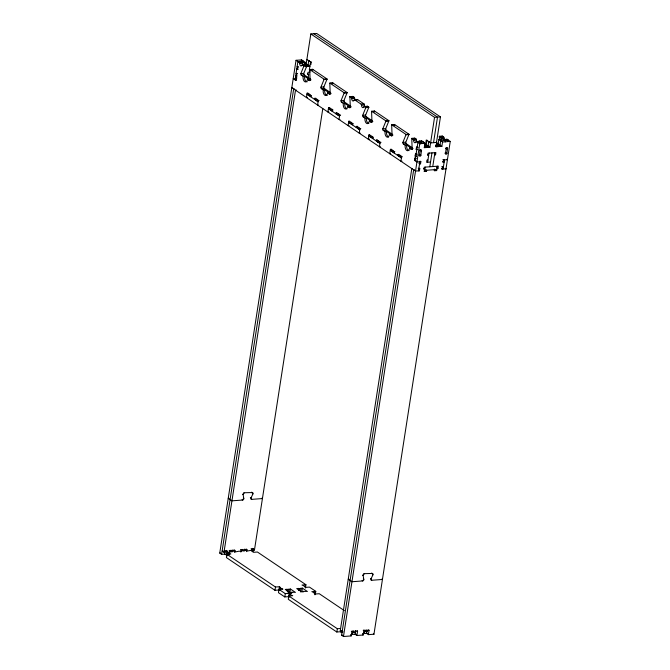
<?xml version="1.0" encoding="UTF-8"?>
<svg xmlns="http://www.w3.org/2000/svg" width="670" height="670" viewBox="0 0 670 670"><rect width="100%" height="100%" fill="white"/><g stroke="black" fill="none" stroke-linecap="round" stroke-linejoin="round"><path stroke-width="1" d="M444.88 153.129L445.475 153.514A0.879 0.678 -56 0 0 446.069 154.284A0.879 0.678 -56 0 0 446.932 153.405L447.56 148.279M418.817 155.072L419.403 155.465A0.879 0.678 -56 0 0 420.006 156.227A0.879 0.678 -56 0 0 420.877 155.356L421.505 150.222M447.661 148.707L446.27 147.768M225.447 554.056L221.611 554.341L219.752 553.093L296.04 60.3L301.617 59.89L305.327 62.385L304.867 64.688M221.611 554.341L293.661 88.934L294.398 88.876M296.609 80.157L295.688 80.224L296.031 78.03L295.411 77.62L296.517 77.536M297.262 75.953L296.341 76.028L296.676 73.834L296.056 73.415L296.885 73.357M298.309 69.203L297.388 69.27L297.723 67.084L297.103 66.665L298.024 66.598M224.542 550.748L225.128 551.142L224.953 552.239L223.973 552.306L295.512 90.182L296.509 90.107M225.028 551.108L224.559 554.124L227.297 555.304M300.696 62.293L300.847 61.33L302.731 62.586L305.327 62.385M301.391 61.322L301.617 59.89M226.418 555.371L227.097 550.991L226.167 550.371M302.488 64.161L302.731 62.586M229.542 551.896L230.162 552.306L226.921 552.088L230.857 554.006L226.921 554.299L226.41 557.582L274.951 590.304L278.887 590.01M227.582 552.038L227.071 555.321L227.691 555.74M303.309 62.168L303.468 61.138L297.899 61.556L295.068 79.805L296.542 79.697M227.942 554.098L228.194 552.457M229.383 552.918L229.718 550.799L229.132 550.405M229.659 550.497L231.51 551.745L232.842 551.644L232.917 550.455M229.659 551.51L229.835 550.413M229.366 554.81L229.617 553.169M307.363 66.129L309.909 66.372L306.198 63.876L310.83 33.944L316.726 33.5L440.45 116.907L436.497 142.459M306.106 65.132L306.257 64.178L304.925 64.278M231.51 551.745L231.686 550.648L231.1 550.263M305.88 66.673L306.617 66.623L306.55 65.367M307.94 66.523L308.108 65.425L304.515 63.005M234.642 552.524L234.977 550.405L234.391 550.011M308.091 78.114L308.661 74.404L307.43 73.574M309.624 72.636L309.85 71.171M308.041 93.105L307.12 93.172L306.441 97.552L307.363 97.485M307.12 93.172L308.359 94.001L308.192 95.098L309.113 95.031M310.31 94.629L309.389 94.696L309.222 95.793L310.512 95.701M309.389 94.696L310.629 95.534L310.453 96.631L311.29 96.564M240.857 552.063L241.192 549.936L240.605 549.551M241.61 550.614L241.736 549.794M244.383 549.266L244.96 549.66L244.793 550.748L242.984 550.891L243.151 549.794L242.573 549.4M244.743 550.38L244.835 549.769M315.855 98.23L314.749 98.314L314.582 99.411L316.609 99.503M314.749 98.314L315.989 99.152L315.821 100.24L316.743 100.173M315.93 100.123L316.064 99.294L315.294 98.775M246.594 551.628L246.928 549.509L246.233 549.04M317.94 99.771L317.019 99.847L316.851 100.936L318.51 100.81M317.019 99.847L318.258 100.676L317.58 105.056L318.501 104.989M251.384 551.075L251.677 549.157L251.099 548.764M252.255 551.033L252.573 548.965M322.798 108.59L254.458 550.028L253.478 550.104L253.645 549.006L252.716 548.378M329.858 107.535L328.568 107.627L327.89 112.007L328.811 111.94M328.568 107.627L329.799 108.465L329.632 109.553L330.553 109.486M331.943 109.076L330.838 109.16L330.662 110.248L332.689 110.098M330.838 109.16L332.069 109.989L331.901 111.086L332.73 111.027M337.119 112.702L336.198 112.769L336.022 113.867L338.048 113.959M336.198 112.769L337.429 113.607L337.261 114.704L338.183 114.629M339.389 114.235L338.467 114.302L338.291 115.399L339.95 115.273M338.467 114.302L339.698 115.131L339.02 119.511L339.941 119.444M274.951 590.304L275.462 587.02L226.921 554.299M349.698 121.178L348.777 121.253L348.099 125.633L349.02 125.566M348.777 121.253L350.008 122.082L349.841 123.18L350.762 123.112M351.959 122.711L351.038 122.778L350.871 123.875L352.713 123.741M275.462 587.02L279.398 586.727L278.452 592.665L284.775 596.928L288.703 596.635M279.264 590.103L279.65 587.632L280.63 587.565L280.253 590.027M351.038 122.778L352.278 123.615L352.11 124.712L352.939 124.645M280.42 589.969L280.671 588.327L279.65 587.632M357.512 126.312L356.406 126.395L356.231 127.493L358.082 127.543M284.775 596.928L285.286 593.645L278.963 589.382L282.891 589.089L280.671 588.327M357.546 128.405L357.638 127.225L356.406 126.395M286.936 590.923L287.187 589.282L285.219 589.424L290.169 592.766L292.137 592.615L291.517 592.196L295.428 592.372L290.478 589.031L288.51 589.181L289.13 589.6L288.619 592.883M359.589 127.853L358.668 127.92L358.5 129.017L360.159 128.891M287.547 591.342L287.807 589.692L287.187 589.282M358.668 127.92L359.907 128.757L359.229 133.137L360.15 133.07M285.286 593.645L289.214 593.344L288.276 599.29L336.817 632.011L340.745 631.718M288.963 597.539L289.474 594.256L290.453 594.181L289.214 593.344M291.618 593.427L289.968 592.322L290.478 589.031M298.41 590.061L298.661 588.419L296.693 588.57L301.642 591.903L303.611 591.761L302.991 591.342L307.379 591.476L302.43 588.143L300.462 588.285L301.081 588.704L300.57 591.987M369.907 134.804L368.977 134.871L368.299 139.251L369.597 139.159M299.021 590.479L299.281 588.838L298.661 588.419M368.977 134.871L370.217 135.708L370.049 136.806L370.971 136.73M372.168 136.337L371.247 136.404L371.079 137.501L372.922 137.358M301.919 591.426L302.43 588.143M371.247 136.404L372.486 137.241L372.319 138.33L373.148 138.271M305.436 588.025L305.947 584.743L257.406 552.013L253.478 552.315L252.238 551.477L253.218 551.402L251.51 550.246L247.372 551.025L244.835 549.182M377.528 139.946L376.607 140.022L376.44 141.11L378.215 141.136M377.754 142.032L377.847 140.851L376.607 140.022M379.798 141.479L378.877 141.546L378.709 142.643L380.183 142.534M378.877 141.546L380.116 142.383L379.438 146.764L380.359 146.688M314.825 594.751L315.084 593.109L311.835 591.652L315.771 591.359L315.26 594.65M391.531 149.251L390.426 149.335L389.747 153.715L390.669 153.639M390.426 149.335L391.665 150.164L391.489 151.261L392.419 151.194M393.617 150.792L392.695 150.859L392.528 151.956L394.37 151.822M392.695 150.859L393.935 151.696L393.759 152.793L394.588 152.727M398.977 154.41L398.055 154.477L397.888 155.574L399.663 155.599M398.055 154.477L399.295 155.306L399.119 156.403L400.049 156.336M399.203 156.487L398.851 155.113M401.246 155.934L400.325 156.001L400.158 157.098L401.632 156.989M400.325 156.001L401.565 156.839L400.886 161.219L401.992 161.135M336.817 632.011L337.32 628.728L288.778 595.999L292.715 595.705L289.474 594.256M342.99 631.902L340.268 630.713L411.807 168.589L412.553 168.53M341.256 630.981L341.005 632.622L341.985 632.547M418.968 163.539L420.534 163.857L420.869 161.671L416.933 161.964L414.462 160.298L414.797 158.103L415.718 158.036M416.648 156.445L415.107 156.093L415.45 153.907L416.372 153.84M417.787 149.686L416.154 149.343L416.497 147.157L417.603 147.073M351.273 631.148L351.859 631.542L351.18 635.922L343.476 636.5L341.616 635.252L413.666 169.837L414.412 169.778M343.476 636.5L419.763 143.715L416.598 141.579A1.172 0.637 85.7 0 0 415.903 141.914A2.345 1.273 85.7 0 1 414.512 142.593A2.345 1.273 85.7 0 1 413.574 140.348A1.172 0.637 85.7 0 0 413.105 139.218L411.799 138.338A1.172 0.637 85.7 0 0 411.774 138.673L412.151 148.656A1.172 0.637 85.7 0 1 411.363 149.335L409.504 148.087A4.112 2.228 85.7 0 1 406.749 150.457A4.112 2.228 85.7 0 1 405.174 145.164L403.323 143.916A1.172 0.637 85.7 0 1 402.871 142.4L405.978 134.762A1.172 0.637 85.7 0 0 406.053 134.469L391.699 124.796A1.172 0.637 85.7 0 0 391.682 125.123L392.059 135.114A1.172 0.637 85.7 0 1 391.272 135.792L389.412 134.536A4.112 2.228 85.7 0 1 386.657 136.915A4.112 2.228 85.7 0 1 385.083 131.621L383.232 130.365A1.172 0.637 85.7 0 1 382.779 128.858L385.887 121.22A1.172 0.637 85.7 0 0 385.962 120.927L371.607 111.245A1.172 0.637 85.7 0 0 371.582 111.58L371.967 121.563A1.172 0.637 85.7 0 1 371.172 122.242L369.321 120.994A4.112 2.228 85.7 0 1 366.557 123.364A4.112 2.228 85.7 0 1 364.991 118.071L363.132 116.823A1.172 0.637 85.7 0 1 362.688 115.307L365.795 107.669A1.172 0.637 85.7 0 0 365.862 107.376L364.564 106.496A1.172 0.637 85.7 0 0 363.86 106.832A2.345 1.273 85.7 0 1 362.47 107.51A2.345 1.273 85.7 0 1 361.532 105.265A1.172 0.637 85.7 0 0 361.063 104.135L354.74 99.88A1.172 0.637 85.7 0 0 354.045 100.215A2.345 1.273 85.7 0 1 352.654 100.885A2.345 1.273 85.7 0 1 351.708 98.641A1.172 0.637 85.7 0 0 351.239 97.519L349.933 96.639A1.172 0.637 85.7 0 0 349.916 96.966L350.293 106.957A1.172 0.637 85.7 0 1 349.505 107.636L347.646 106.379A4.112 2.228 85.7 0 1 344.891 108.758A4.112 2.228 85.7 0 1 343.316 103.465L341.466 102.209A1.172 0.637 85.7 0 1 341.013 100.701L344.12 93.063A1.172 0.637 85.7 0 0 344.196 92.77L329.841 83.088A1.172 0.637 85.7 0 0 329.816 83.423L330.201 93.406A1.172 0.637 85.7 0 1 329.406 94.085L327.555 92.837A4.112 2.228 85.7 0 1 324.791 95.207A4.112 2.228 85.7 0 1 323.225 89.914L321.366 88.666A1.172 0.637 85.7 0 1 320.922 87.15L324.029 79.512A1.172 0.637 85.7 0 0 324.096 79.219L309.749 69.546A1.172 0.637 85.7 0 0 309.724 69.873L310.101 79.864A1.172 0.637 85.7 0 1 309.314 80.542L307.463 79.286A4.112 2.228 85.7 0 1 304.699 81.665A4.112 2.228 85.7 0 1 303.125 76.372L301.274 75.115A1.172 0.637 85.7 0 1 300.822 73.608L303.929 65.97A1.172 0.637 85.7 0 0 304.004 65.677L302.698 64.797A1.172 0.637 85.7 0 0 302.003 65.132A2.345 1.273 85.7 0 1 300.612 65.802A2.345 1.273 85.7 0 1 299.674 63.558A1.172 0.637 85.7 0 0 299.197 62.436L296.04 60.3M420.609 143.841L420.886 142.241L419.026 140.985L421.623 140.792L425.333 143.296L424.654 147.676L426.623 147.526L426.79 146.437L424.47 144.871M421.397 150.248A0.896 0.687 -56 0 0 420.082 150.758L419.403 155.465L420.877 155.356L420.291 154.963M421.464 141.822L421.623 140.792M418.474 170.867L419.889 161.738L419.42 161.428M423.323 143.07L423.482 142.04L417.904 142.459L415.082 160.708L415.819 160.658M292.723 87.611L291.802 87.678L415.526 171.084L419.453 170.791L419.797 168.606L419.219 168.212M426.087 145.507L426.882 140.398L427.661 140.34M426.112 146.043L426.262 145.08L424.939 145.181L424.395 146.303M352.956 631.157L352.453 634.44L351.867 634.046M310.83 33.944L434.545 117.351L429.914 147.283L427.946 147.425L428.122 146.336L425.098 144.301M426.095 169.862L426.673 170.255L426.505 171.352L424.537 171.495L425.216 167.115M355.041 630.872L355.628 631.266L355.452 632.354L353.651 632.488L353.819 631.4L352.897 630.771M427.594 162.249L429.009 153.12L429.504 153.087M355.376 632.187L355.058 634.247L356.917 635.495L363.123 635.026L363.802 630.646L363.224 630.261M355.435 631.777L355.586 630.822M356.917 635.495L357.596 631.115L357.01 630.721M429.813 166.771L431.957 152.902M433.54 142.677L437.502 117.124L313.778 33.718M432.761 166.554L434.914 152.685M436.396 144.393L435.869 145.449M438.046 145.281L438.214 144.192L436.522 144.318L438.264 145.574L438.096 146.671L436.128 146.814L436.806 142.434L436.229 142.048M434.57 154.87L435.559 154.795L435.894 152.609L428.029 153.195L427.686 155.39L428.674 155.314L427.435 154.477M438.833 139.502L442.543 142.007L441.865 146.387L438.155 143.883L438.833 139.502L443.615 139.151L445.466 140.398L445.223 141.973M437.343 166.21L436.664 170.59L434.704 170.733L434.872 169.644L434.294 169.25M366.515 630.009L367.101 630.403L366.925 631.5L365.602 631.601L363.776 630.143M364.815 630.872L364.396 633.544L363.818 633.15M441.865 146.387L439.897 146.537L440.064 145.44L436.471 143.02M365.602 631.601L365.77 630.504L365.192 630.11M437.007 168.396L437.987 168.329L438.331 166.135L424.236 167.19L423.892 169.376L424.88 169.309L423.641 168.471M367.043 630.101L366.532 633.385L368.383 634.641L373.96 634.222L450.248 141.429L447.099 139.301L444.151 139.519A1.172 0.637 85.7 0 0 443.456 139.854L446.404 139.636A1.172 0.637 85.7 0 1 447.099 139.301M368.383 634.641L369.061 630.252L368.483 629.867M446.027 168.806L442.074 169.1L442.418 166.914L441.831 166.52M443.205 161.47L444.135 162.09L443.146 162.165L443.49 159.979L442.912 159.586M448.213 141.32L448.389 140.181L440.684 140.759L440.006 145.139L439.151 145.197M447.141 148.338L447.233 147.768M448.255 141.136L448.406 140.181M310.528 79.144L304.222 74.898A1.172 0.637 85.7 0 1 303.778 73.382L306.877 65.752A1.172 0.637 85.7 0 0 306.952 65.451L305.654 64.571L302.698 64.797M330.62 92.695L324.314 88.448A1.172 0.637 85.7 0 1 323.87 86.933L326.977 79.295A1.172 0.637 85.7 0 0 327.052 79.001L312.697 69.32L309.749 69.546M350.712 106.237L344.413 101.991A1.172 0.637 85.7 0 1 343.961 100.483L347.068 92.845A1.172 0.637 85.7 0 0 347.144 92.544L332.789 82.871L329.841 83.088M372.269 120.776L366.08 116.605A1.172 0.637 85.7 0 1 365.636 115.089L368.743 107.451A1.172 0.637 85.7 0 0 368.818 107.158L367.512 106.279L364.564 106.496M392.36 134.318L386.18 130.148A1.172 0.637 85.7 0 1 385.727 128.64L388.834 121.002A1.172 0.637 85.7 0 0 388.91 120.701L374.555 111.027L371.607 111.245M412.46 147.869L406.271 143.698A1.172 0.637 85.7 0 1 405.819 142.182L408.926 134.544A1.172 0.637 85.7 0 0 409.002 134.251L394.655 124.578L391.699 124.796M261.844 498.17L262.431 498.564L251.711 499.359A1.172 0.905 -56 0 1 251.016 497.952L252.942 493.899A1.172 0.905 -56 0 0 252.222 492.559L251.635 492.165M381.858 579.073L382.436 579.466L371.716 580.27A1.172 0.905 -56 0 1 371.021 578.863L372.947 574.801A1.172 0.905 -56 0 0 372.227 573.461L371.649 573.076M310.243 64.186L310.863 64.605L311.207 62.41L306.877 59.496L307.647 59.437M309.507 60.685L308.728 60.744L308.049 65.124L306.575 65.233M299.197 62.436L302.153 62.21A1.172 0.637 85.7 0 1 302.622 63.34A2.345 1.273 85.7 0 0 303.292 65.342M311.357 61.941L310.587 61.992L309.339 70.023L309.959 70.442M299.674 63.558L302.622 63.34M304.716 63.985L306.198 63.876M302.003 65.132L304.951 64.906A1.172 0.637 85.7 0 1 305.654 64.571M304.004 65.677L306.952 65.451M306.785 65.526L308.108 65.425M303.929 65.97L306.877 65.752M297.723 67.084L298.644 67.017M297.781 68.776L296.768 68.859L297.388 69.27M309.724 69.873L312.672 69.655A1.172 0.637 85.7 0 1 312.697 69.32M309.741 72.159L308.016 72.293L307.681 74.479L308.661 74.404M296.676 73.834L297.597 73.767M300.822 73.608L303.778 73.382M301.274 75.115L304.222 74.898M296.642 75.543L295.721 75.609L296.341 76.028M303.125 76.372L304.607 76.263L308.937 79.177A4.112 2.228 85.7 0 1 308.686 80.174M296.031 78.03L296.952 77.963M294.138 78.482L293.217 78.558L295.688 80.224M307.463 79.286L308.937 79.177M310.101 79.864L311.022 79.797M324.096 79.219L327.052 79.001M309.314 80.542L310.604 80.442M324.029 79.512L326.977 79.295M329.816 83.423L332.772 83.197A1.172 0.637 85.7 0 1 332.789 82.871M320.922 87.15L323.87 86.933M321.366 88.666L324.314 88.448M323.225 89.914L324.699 89.805L329.029 92.728A4.112 2.228 85.7 0 1 328.786 93.725M308.359 94.001L309.28 93.934M308.929 94.118L306.96 94.261L318.091 101.773M327.555 92.837L329.029 92.728M330.201 93.406L331.122 93.339M344.196 92.77L347.144 92.544M310.629 95.534L311.55 95.467M329.406 94.085L330.704 93.993M344.12 93.063L347.068 92.845M315.989 99.152L316.91 99.076M349.933 96.639L352.889 96.421L354.187 97.301A1.172 0.637 85.7 0 1 354.665 98.423A2.345 1.273 85.7 0 0 355.167 100.207M349.916 96.966L352.864 96.748A1.172 0.637 85.7 0 1 352.889 96.421M351.239 97.519L354.187 97.301M318.258 100.676L319.18 100.609M351.708 98.641L354.665 98.423M341.013 100.701L343.961 100.483M354.74 99.88L357.688 99.654L364.011 103.917A1.172 0.637 85.7 0 1 364.48 105.039A2.345 1.273 85.7 0 0 364.991 106.823M354.045 100.215L356.993 99.989A1.172 0.637 85.7 0 1 357.688 99.654M341.466 102.209L344.413 101.991M343.316 103.465L344.79 103.356L349.12 106.27A4.112 2.228 85.7 0 1 348.877 107.267M361.063 104.135L364.011 103.917M361.532 105.265L364.48 105.039M347.646 106.379L349.12 106.27M329.799 108.465L330.729 108.389M350.293 106.957L351.214 106.89M330.369 108.573L328.401 108.724L339.539 116.228M349.505 107.636L350.427 107.569M363.86 106.832L366.817 106.614A1.172 0.637 85.7 0 1 367.512 106.279M365.862 107.376L368.818 107.158M332.069 109.989L332.99 109.922M365.795 107.669L368.743 107.451M337.429 113.607L338.35 113.54M371.582 111.58L374.538 111.362A1.172 0.637 85.7 0 1 374.555 111.027M339.698 115.131L340.62 115.064M362.688 115.307L365.636 115.089M363.132 116.823L366.08 116.605M364.991 118.071L366.465 117.962L370.795 120.885A4.112 2.228 85.7 0 1 370.552 121.881M350.008 122.082L350.929 122.015M369.321 120.994L370.795 120.885M371.967 121.563L372.889 121.496M385.962 120.927L388.91 120.701M434.545 117.351L440.45 116.907M352.278 123.615L353.199 123.548M371.172 122.242L372.101 122.174M385.887 121.22L388.834 121.002M357.638 127.225L358.559 127.158M391.682 125.123L394.63 124.905A1.172 0.637 85.7 0 1 394.655 124.578M357.47 128.322L358.391 128.255M359.907 128.757L360.828 128.69M382.779 128.858L385.727 128.64M383.232 130.365L386.18 130.148M385.083 131.621L386.557 131.513L390.886 134.427A4.112 2.228 85.7 0 1 390.644 135.424M370.217 135.708L371.138 135.642M389.412 134.536L390.886 134.427M392.059 135.114L392.98 135.047M406.053 134.469L409.002 134.251M372.486 137.241L373.408 137.166M391.272 135.792L392.377 135.708M405.978 134.762L408.926 134.544M377.847 140.851L378.768 140.784M411.799 138.338L414.747 138.12L416.053 139A1.172 0.637 85.7 0 1 416.522 140.122A2.345 1.273 85.7 0 0 416.874 141.638M439.445 139.737L439.327 136.613A1.172 0.637 85.7 0 1 439.344 136.278L442.3 136.06L443.599 136.94A1.172 0.637 85.7 0 1 444.076 138.062A2.345 1.273 85.7 0 0 444.503 139.72M411.774 138.673L414.722 138.456A1.172 0.637 85.7 0 1 414.747 138.12M439.327 136.613L442.275 136.395A1.172 0.637 85.7 0 1 442.3 136.06M413.105 139.218L416.053 139M439.344 136.278L440.651 137.157L443.599 136.94M377.679 141.948L378.6 141.881M380.116 142.383L381.037 142.308M413.574 140.348L416.522 140.122M440.651 137.157A1.172 0.637 85.7 0 1 441.12 138.288L444.076 138.062M402.871 142.4L405.819 142.182M416.598 141.579L419.554 141.362A1.172 0.637 85.7 0 0 418.851 141.697L415.903 141.914M429.512 141.596L428.741 141.646L428.063 146.027L427.075 146.102M403.323 143.916L406.271 143.698M419.763 143.715L425.333 143.296M436.806 142.434L430.592 142.903L426.262 139.98L425.927 142.174L426.539 142.593M442.543 142.007L450.248 141.429M430.978 142.869L430.475 142.819M405.174 145.164L406.656 145.055L410.986 147.978A4.112 2.228 85.7 0 1 410.735 148.975M425.098 144.862L426.204 144.779L429.914 147.283M437.167 143.958L438.155 143.883M426.79 146.437L428.122 146.336M438.264 145.574L440.064 145.44M409.504 148.087L410.986 147.978M418.038 147.501L416.497 147.157M391.665 150.164L392.587 150.097M412.151 148.656L413.072 148.589M392.226 150.281L390.267 150.423L401.397 157.936M411.363 149.335L412.469 149.251M416.154 149.343L417.075 149.276M393.935 151.696L394.856 151.629M399.295 155.306L400.216 155.239M416.899 154.259L415.45 153.907M401.565 156.839L402.486 156.772M415.107 156.093L416.405 156.001M416.338 158.455L414.797 158.103M414.462 160.298L415.752 160.197M427.937 160.055L426.958 160.13L426.614 162.324L430.55 162.031M443.49 159.979L447.434 159.678L446.84 159.292M419.797 168.606L418.231 168.287M442.418 166.914L443.398 166.838L442.82 166.445M424.705 170.398L436.84 169.493M243.687 492.76L252.222 492.559M228.897 498.287L228.227 498.338L231.937 500.842L242.657 500.038A1.172 0.905 -56 0 0 243.805 498.497L243.109 494.636L242.532 494.242M230.086 499.586L230.756 499.535M222.976 550.991L222.113 551.058L223.973 552.306M229.441 550.514L231.2 550.38M225.128 551.142L227.097 550.991M229.718 550.799L231.686 550.648M234.977 550.405L232.431 550.162M241.192 549.936L243.151 549.794M244.96 549.66L246.928 549.509M251.677 549.157L253.645 549.006M219.752 553.093L220.748 553.018M363.701 573.671L372.227 573.461M348.911 579.19L348.241 579.24L351.951 581.744L362.671 580.94A1.172 0.905 -56 0 0 363.818 579.399L363.115 575.538L362.537 575.145M350.092 580.496L350.762 580.446M305.947 584.743L302.011 585.036L305.26 586.485L304.281 586.56L305.512 587.397L309.448 587.096L315.771 591.359M287.807 589.692L289.13 589.6M299.281 588.838L301.081 588.704M288.008 592.464L289.968 592.322M315.084 593.109L314.096 593.184L315.335 594.014L319.272 593.721L344.405 610.663M337.32 628.728L340.276 628.502M340.268 630.713L341.13 630.646M363.743 630.344L364.823 630.269M351.859 631.542L353.819 631.4M355.628 631.266L357.596 631.115M363.802 630.646L365.77 630.504M367.101 630.403L369.061 630.252M341.616 635.252L342.613 635.177M350.695 634.574L356.222 634.155M362.487 633.686L367.562 633.309M357.705 127.375L357.194 127.032M446.036 147.743L447.661 148.84L445.6 148.564M445.609 148.43L446.187 148.815L445.458 153.514L446.949 153.405L446.354 153.011M437.116 144.661L437.694 145.047M438.155 145.365L438.741 145.75M439.319 146.144L439.897 146.537M435.894 145.181L438.096 146.671M435.55 146.429L436.128 146.814M304.465 63.96L306.433 65.291M306.667 65.66L307.128 65.978M424.814 145.315L425.4 145.708M426.673 146.571L427.946 147.425M306.031 66.23L306.617 66.623M424.42 146.043L426.623 147.526M444.026 159.586L444.486 159.904L443.071 169.024L442.158 168.413M434.319 153.966L435.559 154.795M424.077 147.283L424.654 147.676M442.569 161.78L443.146 162.165M420.207 149.72L421.606 150.658M420.073 149.779L421.581 150.792L419.529 150.507M419.546 150.373L420.123 150.767M445.433 168.421L446.011 168.806M441.496 168.714L442.074 169.1M436.756 167.492L437.987 168.329M434.579 169.183L436.664 170.59M434.118 170.347L434.704 170.733M420.057 161.118L420.869 161.671M419.135 162.919L420.534 163.857M424.42 169.945L426.505 171.352M423.959 171.11L424.537 171.495M336.993 113.406L337.504 113.758M376.892 140.306L377.922 141.002M348.601 122.342L359.74 129.854M368.818 135.968L379.957 143.472M418.415 170.088L419.453 170.791M252.247 493.43L252.942 493.899M372.369 574.416L372.947 574.801M250.32 497.483L251.016 497.952M370.443 578.47L371.021 578.863M251.133 498.974L251.711 499.359M371.138 579.877L371.716 580.27M243.227 498.103L243.805 498.497M363.241 579.006L363.818 579.399M242.079 499.644L242.657 500.038M362.085 580.555L362.671 580.94M253.067 549.09L253.645 549.484M253.88 549.635L254.458 550.028M251.97 549.09L253.478 550.104M373.383 633.828L373.96 634.222M366.348 631.106L366.925 631.5M244.207 550.363L244.793 550.748M241.242 549.718L242.984 550.891M241.016 551.033L241.635 551.452L239.056 551.184L235.421 551.913L232.951 550.246M362.545 634.641L363.123 635.026M354.874 631.969L355.452 632.354M352.144 631.475L353.651 632.488M232.029 551.1L232.842 551.644M279.398 586.727L280.63 587.565M350.594 635.537L351.18 635.922M224.257 551.77L224.953 552.239M341.482 630.797L342.069 631.19M442.275 136.395L442.326 137.643M414.722 138.456L414.772 139.703M394.63 124.905L394.655 125.533M374.538 111.362L374.555 111.982M352.864 96.748L352.889 97.376M332.772 83.197L332.789 83.825M312.672 69.655L312.697 70.275M243.109 494.636A1.172 0.905 -56 0 1 244.265 493.154M446.404 139.636A2.345 1.273 85.7 0 1 446.145 140.097M441.413 139.645A2.345 1.273 85.7 0 1 441.12 138.288M366.817 106.614A2.345 1.273 85.7 0 1 366.699 106.857M304.951 64.906A2.345 1.273 85.7 0 1 304.691 65.367M307.237 81.79A4.112 2.228 85.7 0 1 304.607 76.263M327.328 95.341A4.112 2.228 85.7 0 1 324.699 89.805M346.985 108.9A4.112 2.228 85.7 0 1 344.79 103.356M368.877 123.523A4.112 2.228 85.7 0 1 366.465 117.962M388.533 137.007A4.112 2.228 85.7 0 1 386.557 131.513M409.06 150.616A4.112 2.228 85.7 0 1 406.656 145.055M363.115 575.538A1.172 0.905 -56 0 1 364.279 574.056M446.145 148.807A0.896 0.687 -56 0 1 447.451 148.296"/></g></svg>
